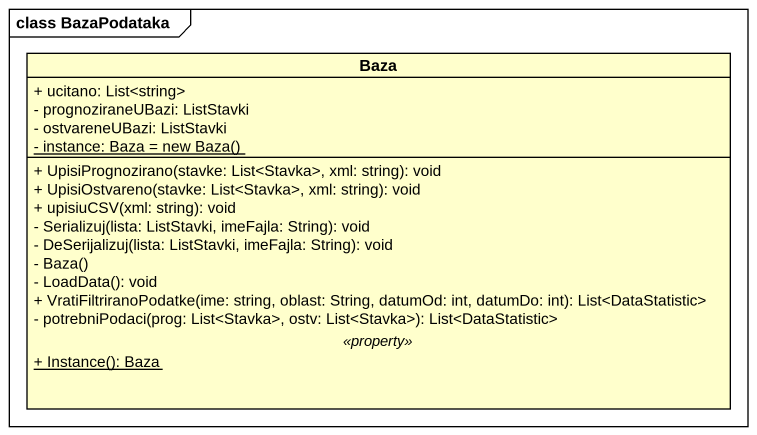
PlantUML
@startuml
mainframe class BazaPodataka
hide circle
hide empty members
skinparam classAttributeIconSize 0
class Baza {
  + ucitano: List<string>
  - prognoziraneUBazi: ListStavki
  - ostvareneUBazi: ListStavki
  {static} {field} - instance: Baza = new Baza()
  --
  + UpisiPrognozirano(stavke: List<Stavka>, xml: string): void
  + UpisiOstvareno(stavke: List<Stavka>, xml: string): void
  + upisiuCSV(xml: string): void
  - Serializuj(lista: ListStavki, imeFajla: String): void
  - DeSerijalizuj(lista: ListStavki, imeFajla: String): void
  - Baza()
  - LoadData(): void
  + VratiFiltriranoPodatke(ime: string, oblast: String, datumOd: int, datumDo: int): List<DataStatistic>
  - potrebniPodaci(prog: List<Stavka>, ostv: List<Stavka>): List<DataStatistic>
  .. <<property>> ..
  {static} + Instance(): Baza
}
@enduml
